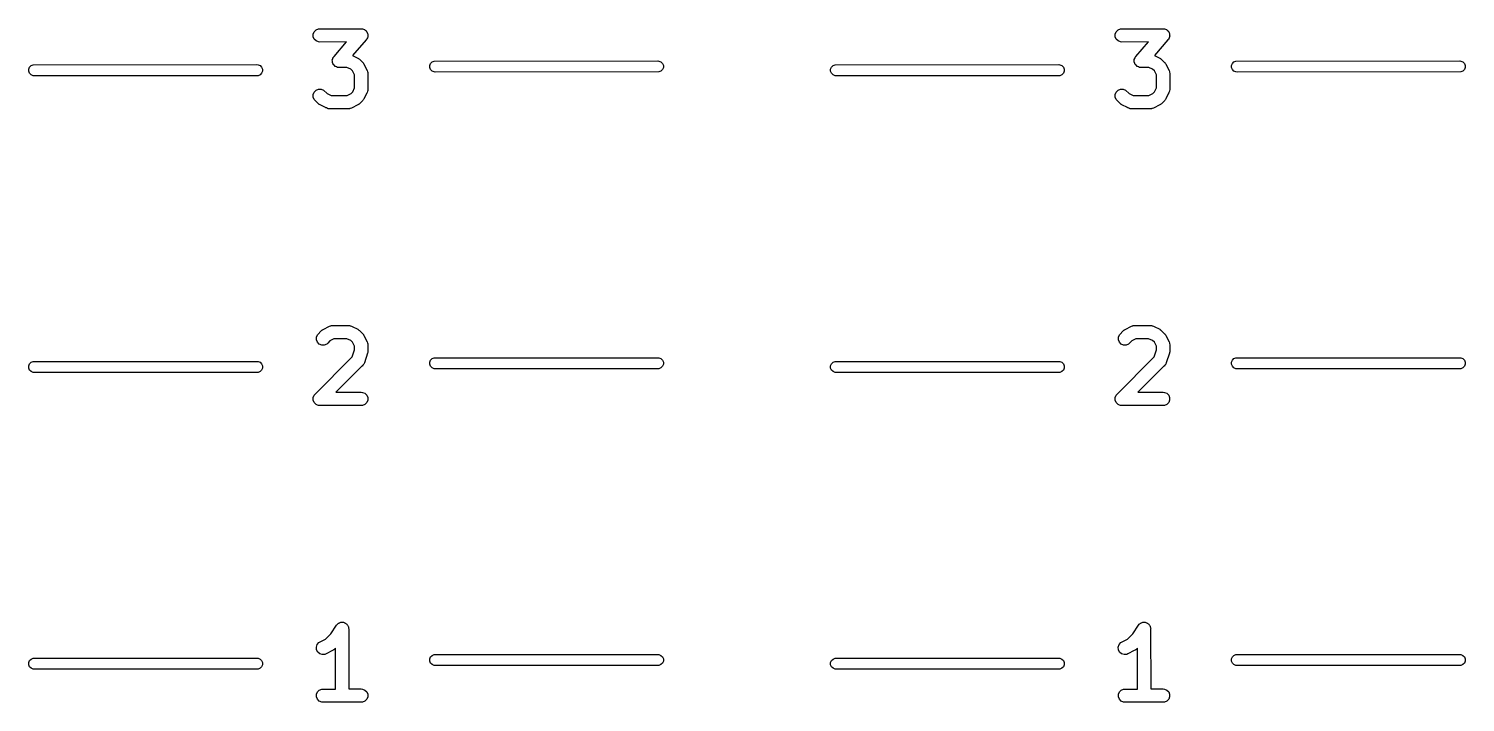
# Model space of a CAD drawing. Extents: x 79 to 214, y -137 to -46.
# Drawn here: x 112.38 to 144.62, y -125.95 to -110.82 of the extents above; entities that cross this region are included whole.
import ezdxf

# ---------------------------------------------------------------- set-up
doc = ezdxf.new("R2010")
doc.units = 0
doc.layers.add('BLACK', color=7, linetype='CONTINUOUS')

msp = doc.modelspace()

# ---------------------------------------------------------------- linework, layer by layer
at = {"layer": 'BLACK', "linetype": 'CONTINUOUS'}
for p, q in [((118.764535, -110.938226), (118.786933, -110.884154)), ((118.786933, -110.884154), (118.828317, -110.84277)), ((118.828317, -110.84277), (118.882389, -110.820372)), ((118.882389, -110.820372), (119.840225, -110.81749)), ((119.840225, -110.81749), (119.855702, -110.819014)), ((119.855702, -110.819014), (119.859637, -110.818752)), ((119.859637, -110.818752), (119.862347, -110.819668)), ((119.862347, -110.819668), (119.869489, -110.820372)), ((119.869489, -110.820372), (119.892003, -110.829698)), ((119.892003, -110.829698), (119.915079, -110.837502)), ((119.915079, -110.837502), (119.918886, -110.840833)), ((119.918886, -110.840833), (119.923561, -110.84277)), ((119.923561, -110.84277), (119.94079, -110.859999)), ((119.94079, -110.859999), (119.959126, -110.876043)), ((119.959126, -110.876043), (119.961368, -110.880577)), ((119.961368, -110.880577), (119.964945, -110.884154)), ((119.964945, -110.884154), (119.974271, -110.90667)), ((119.974271, -110.90667), (119.98507, -110.928506)), ((136.764535, -110.938226), (136.786933, -110.884154)), ((136.786933, -110.884154), (136.828317, -110.84277)), ((136.828317, -110.84277), (136.882389, -110.820372)), ((136.882389, -110.820372), (137.840225, -110.81749)), ((137.840225, -110.81749), (137.855702, -110.819014)), ((137.855702, -110.819014), (137.859637, -110.818752)), ((137.859637, -110.818752), (137.862347, -110.819668)), ((137.862347, -110.819668), (137.869489, -110.820372)), ((137.869489, -110.820372), (137.892003, -110.829698)), ((137.892003, -110.829698), (137.915079, -110.837502)), ((137.915079, -110.837502), (137.918886, -110.840833)), ((137.918886, -110.840833), (137.923561, -110.84277)), ((137.923561, -110.84277), (137.94079, -110.859999)), ((137.94079, -110.859999), (137.959126, -110.876043)), ((137.959126, -110.876043), (137.961368, -110.880577)), ((137.961368, -110.880577), (137.964945, -110.884154)), ((137.964945, -110.884154), (137.974271, -110.90667)), ((137.974271, -110.90667), (137.98507, -110.928506)), ((118.764535, -110.996754), (118.764535, -110.938226)), ((118.786933, -111.050826), (118.764535, -110.996754)), ((118.828317, -111.09221), (118.786933, -111.050826)), ((118.882389, -111.114608), (118.828317, -111.09221)), ((118.911653, -111.11749), (118.882389, -111.114608)), ((119.512831, -111.115681), (118.911653, -111.11749)), ((119.231476, -111.439611), (119.512831, -111.115681)), ((119.94898, -111.06679), (119.643806, -111.418144)), ((119.964945, -111.050826), (119.94898, -111.06679)), ((119.966858, -111.046207), (119.964945, -111.050826)), ((119.970213, -111.042345), (119.966858, -111.046207)), ((119.978018, -111.019265), (119.970213, -111.042345)), ((119.987343, -110.996754), (119.978018, -111.019265)), ((119.98507, -110.928506), (119.985406, -110.93355)), ((119.985406, -110.93355), (119.987343, -110.938226)), ((119.987343, -110.938226), (119.987343, -110.962601)), ((119.987343, -110.962601), (119.988963, -110.986902)), ((119.988963, -110.986902), (119.987343, -110.991692)), ((119.987343, -110.991692), (119.987343, -110.996754)), ((136.764535, -110.996754), (136.764535, -110.938226)), ((136.786933, -111.050826), (136.764535, -110.996754)), ((136.828317, -111.09221), (136.786933, -111.050826)), ((136.882389, -111.114608), (136.828317, -111.09221)), ((136.911653, -111.11749), (136.882389, -111.114608)), ((137.512831, -111.115681), (136.911653, -111.11749)), ((137.231476, -111.439611), (137.512831, -111.115681)), ((137.94898, -111.06679), (137.643806, -111.418144)), ((137.964945, -111.050826), (137.94898, -111.06679)), ((137.966858, -111.046207), (137.964945, -111.050826)), ((137.970213, -111.042345), (137.966858, -111.046207)), ((137.978018, -111.019265), (137.970213, -111.042345)), ((137.987343, -110.996754), (137.978018, -111.019265)), ((137.98507, -110.928506), (137.985406, -110.93355)), ((137.985406, -110.93355), (137.987343, -110.938226)), ((137.987343, -110.938226), (137.987343, -110.962601)), ((137.987343, -110.962601), (137.988963, -110.986902)), ((137.988963, -110.986902), (137.987343, -110.991692)), ((137.987343, -110.991692), (137.987343, -110.996754)), ((119.191486, -111.519507), (119.193107, -111.514714)), ((119.193107, -111.543816), (119.191486, -111.519507)), ((119.193107, -111.509655), (119.20243, -111.487146)), ((119.193107, -111.514714), (119.193107, -111.509655)), ((119.193107, -111.568183), (119.193107, -111.543816)), ((119.195043, -111.572858), (119.193107, -111.568183)), ((119.20243, -111.487146), (119.210237, -111.464065)), ((119.210237, -111.464065), (119.213591, -111.460203)), ((119.213591, -111.460203), (119.215505, -111.455583)), ((119.215505, -111.455583), (119.231476, -111.439611)), ((119.643806, -111.418144), (119.76445, -111.476183)), ((119.76445, -111.476183), (119.777044, -111.484111)), ((119.777044, -111.484111), (119.780704, -111.485627)), ((119.780704, -111.485627), (119.783111, -111.48793)), ((119.783111, -111.48793), (119.789335, -111.491848)), ((119.789335, -111.491848), (119.79971, -111.503811)), ((119.79971, -111.503811), (119.874863, -111.575711)), ((121.396066, -111.597216), (121.430554, -111.562728)), ((121.430554, -111.562728), (121.475614, -111.544064)), ((121.475614, -111.544064), (126.5, -111.541662)), ((126.5, -111.541662), (126.524386, -111.544064)), ((126.524386, -111.544064), (126.569446, -111.562728)), ((126.569446, -111.562728), (126.603934, -111.597216)), ((137.191486, -111.519507), (137.193107, -111.514714)), ((137.193107, -111.543816), (137.191486, -111.519507)), ((137.193107, -111.509655), (137.20243, -111.487146)), ((137.193107, -111.514714), (137.193107, -111.509655)), ((137.193107, -111.568183), (137.193107, -111.543816)), ((137.195043, -111.572858), (137.193107, -111.568183)), ((137.20243, -111.487146), (137.210237, -111.464065)), ((137.210237, -111.464065), (137.213591, -111.460203)), ((137.213591, -111.460203), (137.215505, -111.455583)), ((137.215505, -111.455583), (137.231476, -111.439611)), ((137.643806, -111.418144), (137.76445, -111.476183)), ((137.76445, -111.476183), (137.777044, -111.484111)), ((137.777044, -111.484111), (137.780704, -111.485627)), ((137.780704, -111.485627), (137.783111, -111.48793)), ((137.783111, -111.48793), (137.789335, -111.491848)), ((137.789335, -111.491848), (137.79971, -111.503811)), ((137.79971, -111.503811), (137.874863, -111.575711)), ((139.396066, -111.597216), (139.430554, -111.562728)), ((139.430554, -111.562728), (139.475614, -111.544064)), ((139.475614, -111.544064), (144.5, -111.541662)), ((144.5, -111.541662), (144.524386, -111.544064)), ((144.524386, -111.544064), (144.569446, -111.562728)), ((144.569446, -111.562728), (144.603934, -111.597216)), ((112.377402, -111.725612), (112.396066, -111.680552)), ((112.377402, -111.774384), (112.377402, -111.725612)), ((112.396066, -111.819444), (112.377402, -111.774384)), ((112.396066, -111.680552), (112.430554, -111.646064)), ((112.430554, -111.853932), (112.396066, -111.819444)), ((112.430554, -111.646064), (112.475614, -111.6274)), ((112.475614, -111.872596), (112.430554, -111.853932)), ((112.475614, -111.6274), (117.5, -111.624998)), ((112.5, -111.874998), (112.475614, -111.872596)), ((117.524386, -111.872596), (112.5, -111.874998)), ((117.5, -111.624998), (117.524386, -111.6274)), ((117.524386, -111.6274), (117.569446, -111.646064)), ((117.569446, -111.853932), (117.524386, -111.872596)), ((117.569446, -111.646064), (117.603934, -111.680552)), ((117.603934, -111.819444), (117.569446, -111.853932)), ((117.603934, -111.680552), (117.622598, -111.725612)), ((117.622598, -111.774384), (117.603934, -111.819444)), ((117.622598, -111.725612), (117.622598, -111.774384)), ((119.19538, -111.577903), (119.195043, -111.572858)), ((119.206178, -111.599738), (119.19538, -111.577903)), ((119.215505, -111.622255), (119.206178, -111.599738)), ((119.219081, -111.625831), (119.215505, -111.622255)), ((119.221324, -111.630366), (119.219081, -111.625831)), ((119.239659, -111.646409), (119.221324, -111.630366)), ((119.256889, -111.663639), (119.239659, -111.646409)), ((119.261563, -111.665575), (119.256889, -111.663639)), ((119.265371, -111.668907), (119.261563, -111.665575)), ((119.288452, -111.676713), (119.265371, -111.668907)), ((119.310961, -111.686037), (119.288452, -111.676713)), ((119.318098, -111.686739), (119.310961, -111.686037)), ((119.320813, -111.687658), (119.318098, -111.686739)), ((119.324752, -111.687395), (119.320813, -111.687658)), ((119.340225, -111.688919), (119.324752, -111.687395)), ((119.516022, -111.686838), (119.340225, -111.688919)), ((119.605264, -111.729771), (119.516022, -111.686838)), ((119.643927, -111.76676), (119.605264, -111.729771)), ((119.690461, -111.856386), (119.643927, -111.76676)), ((119.692597, -112.14268), (119.690461, -111.856386)), ((119.874863, -111.575711), (119.884301, -111.587211)), ((119.884301, -111.587211), (119.887295, -111.589808)), ((119.887295, -111.589808), (119.888781, -111.59267)), ((119.888781, -111.59267), (119.893517, -111.598441)), ((119.893517, -111.598441), (119.900378, -111.615006)), ((119.900378, -111.615006), (119.974389, -111.75755)), ((119.974389, -111.75755), (119.984898, -111.785014)), ((119.984898, -111.785014), (119.985279, -111.790388)), ((119.985279, -111.790388), (119.987343, -111.795369)), ((119.987343, -111.795369), (119.987543, -111.822236)), ((119.987543, -111.822236), (119.989047, -111.843394)), ((119.989047, -111.843394), (119.98773, -111.847343)), ((119.98773, -111.847343), (119.990225, -112.181776)), ((121.377402, -111.642276), (121.396066, -111.597216)), ((121.377402, -111.691048), (121.377402, -111.642276)), ((121.396066, -111.736108), (121.377402, -111.691048)), ((121.430554, -111.770596), (121.396066, -111.736108)), ((121.475614, -111.78926), (121.430554, -111.770596)), ((121.5, -111.791662), (121.475614, -111.78926)), ((126.524386, -111.78926), (121.5, -111.791662)), ((126.569446, -111.770596), (126.524386, -111.78926)), ((126.603934, -111.736108), (126.569446, -111.770596)), ((126.603934, -111.597216), (126.622598, -111.642276)), ((126.622598, -111.691048), (126.603934, -111.736108)), ((126.622598, -111.642276), (126.622598, -111.691048)), ((130.377402, -111.725612), (130.396066, -111.680552)), ((130.377402, -111.774384), (130.377402, -111.725612)), ((130.396066, -111.819444), (130.377402, -111.774384)), ((130.396066, -111.680552), (130.430554, -111.646064)), ((130.430554, -111.853932), (130.396066, -111.819444)), ((130.430554, -111.646064), (130.475614, -111.6274)), ((130.475614, -111.872596), (130.430554, -111.853932)), ((130.475614, -111.6274), (135.5, -111.624998)), ((130.5, -111.874998), (130.475614, -111.872596)), ((135.524386, -111.872596), (130.5, -111.874998)), ((135.5, -111.624998), (135.524386, -111.6274)), ((135.524386, -111.6274), (135.569446, -111.646064)), ((135.569446, -111.853932), (135.524386, -111.872596)), ((135.569446, -111.646064), (135.603934, -111.680552)), ((135.603934, -111.819444), (135.569446, -111.853932)), ((135.603934, -111.680552), (135.622598, -111.725612)), ((135.622598, -111.774384), (135.603934, -111.819444)), ((135.622598, -111.725612), (135.622598, -111.774384)), ((137.19538, -111.577903), (137.195043, -111.572858)), ((137.206178, -111.599738), (137.19538, -111.577903)), ((137.215505, -111.622255), (137.206178, -111.599738)), ((137.219081, -111.625831), (137.215505, -111.622255)), ((137.221324, -111.630366), (137.219081, -111.625831)), ((137.239659, -111.646409), (137.221324, -111.630366)), ((137.256889, -111.663639), (137.239659, -111.646409)), ((137.261563, -111.665575), (137.256889, -111.663639)), ((137.265371, -111.668907), (137.261563, -111.665575)), ((137.288452, -111.676713), (137.265371, -111.668907)), ((137.310961, -111.686037), (137.288452, -111.676713)), ((137.318098, -111.686739), (137.310961, -111.686037)), ((137.320813, -111.687658), (137.318098, -111.686739)), ((137.324752, -111.687395), (137.320813, -111.687658)), ((137.340225, -111.688919), (137.324752, -111.687395)), ((137.516022, -111.686838), (137.340225, -111.688919)), ((137.605264, -111.729771), (137.516022, -111.686838)), ((137.643927, -111.76676), (137.605264, -111.729771)), ((137.690461, -111.856386), (137.643927, -111.76676)), ((137.692597, -112.14268), (137.690461, -111.856386)), ((137.874863, -111.575711), (137.884301, -111.587211)), ((137.884301, -111.587211), (137.887295, -111.589808)), ((137.887295, -111.589808), (137.888781, -111.59267)), ((137.888781, -111.59267), (137.893517, -111.598441)), ((137.893517, -111.598441), (137.900378, -111.615006)), ((137.900378, -111.615006), (137.974389, -111.75755)), ((137.974389, -111.75755), (137.984898, -111.785014)), ((137.984898, -111.785014), (137.985279, -111.790388)), ((137.985279, -111.790388), (137.987343, -111.795369)), ((137.987343, -111.795369), (137.987543, -111.822236)), ((137.987543, -111.822236), (137.989047, -111.843394)), ((137.989047, -111.843394), (137.98773, -111.847343)), ((137.98773, -111.847343), (137.990225, -112.181776)), ((139.377402, -111.642276), (139.396066, -111.597216)), ((139.377402, -111.691048), (139.377402, -111.642276)), ((139.396066, -111.736108), (139.377402, -111.691048)), ((139.430554, -111.770596), (139.396066, -111.736108)), ((139.475614, -111.78926), (139.430554, -111.770596)), ((139.5, -111.791662), (139.475614, -111.78926)), ((144.524386, -111.78926), (139.5, -111.791662)), ((144.569446, -111.770596), (144.524386, -111.78926)), ((144.603934, -111.736108), (144.569446, -111.770596)), ((144.603934, -111.597216), (144.622598, -111.642276)), ((144.622598, -111.691048), (144.603934, -111.736108)), ((144.622598, -111.642276), (144.622598, -111.691048)), ((118.786932, -112.241298), (118.828318, -112.199912)), ((118.828318, -112.199912), (118.88239, -112.177515)), ((118.88239, -112.177515), (118.940916, -112.177515)), ((118.940916, -112.177515), (118.994988, -112.199912)), ((118.994988, -112.199912), (119.075185, -112.276637)), ((119.649372, -112.232529), (119.692597, -112.14268)), ((119.987343, -112.21104), (119.985279, -112.21602)), ((119.990225, -112.181776), (119.987343, -112.21104)), ((136.786932, -112.241298), (136.828318, -112.199912)), ((136.828318, -112.199912), (136.88239, -112.177515)), ((136.88239, -112.177515), (136.940916, -112.177515)), ((136.940916, -112.177515), (136.994988, -112.199912)), ((136.994988, -112.199912), (137.075185, -112.276637)), ((137.649372, -112.232529), (137.692597, -112.14268)), ((137.987343, -112.21104), (137.985279, -112.21602)), ((137.990225, -112.181776), (137.987343, -112.21104)), ((118.764535, -112.29537), (118.786932, -112.241298)), ((118.764535, -112.353896), (118.764535, -112.29537)), ((118.786932, -112.407968), (118.764535, -112.353896)), ((118.805587, -112.430699), (118.786932, -112.407968)), ((118.880742, -112.5026), (118.805587, -112.430699)), ((118.891115, -112.514561), (118.880742, -112.5026)), ((118.897338, -112.518478), (118.891115, -112.514561)), ((118.899747, -112.520783), (118.897338, -112.518478)), ((118.903408, -112.522299), (118.899747, -112.520783)), ((118.916, -112.530226), (118.903408, -112.522299)), ((119.040525, -112.590132), (118.916, -112.530226)), ((119.075185, -112.276637), (119.165197, -112.31994)), ((119.165197, -112.31994), (119.522828, -112.317689)), ((119.522828, -112.317689), (119.612383, -112.271192)), ((119.612383, -112.271192), (119.649372, -112.232529)), ((119.764131, -112.527646), (119.621591, -112.601654)), ((119.780704, -112.520782), (119.764131, -112.527646)), ((119.786474, -112.516046), (119.780704, -112.520782)), ((119.789335, -112.514561), (119.786474, -112.516046)), ((119.791929, -112.511569), (119.789335, -112.514561)), ((119.803435, -112.502127), (119.791929, -112.511569)), ((119.87533, -112.426977), (119.803435, -112.502127)), ((119.887295, -112.416601), (119.87533, -112.426977)), ((119.891213, -112.410375), (119.887295, -112.416601)), ((119.893517, -112.407968), (119.891213, -112.410375)), ((119.895032, -112.404308), (119.893517, -112.407968)), ((119.90296, -112.391715), (119.895032, -112.404308)), ((119.962866, -112.26719), (119.90296, -112.391715)), ((119.964945, -112.265112), (119.962866, -112.26719)), ((119.971626, -112.24898), (119.964945, -112.265112)), ((119.984898, -112.221395), (119.971626, -112.24898)), ((119.985279, -112.21602), (119.984898, -112.221395)), ((136.764535, -112.29537), (136.786932, -112.241298)), ((136.764535, -112.353896), (136.764535, -112.29537)), ((136.786932, -112.407968), (136.764535, -112.353896)), ((136.805587, -112.430699), (136.786932, -112.407968)), ((136.880742, -112.5026), (136.805587, -112.430699)), ((136.891115, -112.514561), (136.880742, -112.5026)), ((136.897338, -112.518478), (136.891115, -112.514561)), ((136.899747, -112.520783), (136.897338, -112.518478)), ((136.903408, -112.522299), (136.899747, -112.520783)), ((136.916, -112.530226), (136.903408, -112.522299)), ((137.040525, -112.590132), (136.916, -112.530226)), ((137.075185, -112.276637), (137.165197, -112.31994)), ((137.165197, -112.31994), (137.522828, -112.317689)), ((137.522828, -112.317689), (137.612383, -112.271192)), ((137.612383, -112.271192), (137.649372, -112.232529)), ((137.764131, -112.527646), (137.621591, -112.601654)), ((137.780704, -112.520782), (137.764131, -112.527646)), ((137.786474, -112.516046), (137.780704, -112.520782)), ((137.789335, -112.514561), (137.786474, -112.516046)), ((137.791929, -112.511569), (137.789335, -112.514561)), ((137.803435, -112.502127), (137.791929, -112.511569)), ((137.87533, -112.426977), (137.803435, -112.502127)), ((137.887295, -112.416601), (137.87533, -112.426977)), ((137.891213, -112.410375), (137.887295, -112.416601)), ((137.893517, -112.407968), (137.891213, -112.410375)), ((137.895032, -112.404308), (137.893517, -112.407968)), ((137.90296, -112.391715), (137.895032, -112.404308)), ((137.962866, -112.26719), (137.90296, -112.391715)), ((137.964945, -112.265112), (137.962866, -112.26719)), ((137.971626, -112.24898), (137.964945, -112.265112)), ((137.984898, -112.221395), (137.971626, -112.24898)), ((137.985279, -112.21602), (137.984898, -112.221395)), ((119.042603, -112.59221), (119.040525, -112.590132)), ((119.058725, -112.598888), (119.042603, -112.59221)), ((119.086321, -112.612164), (119.058725, -112.598888)), ((119.091696, -112.612545), (119.086321, -112.612164)), ((119.096675, -112.614608), (119.091696, -112.612545)), ((119.125939, -112.61749), (119.096675, -112.614608)), ((119.53162, -112.614936), (119.125939, -112.61749)), ((119.535748, -112.616312), (119.53162, -112.614936)), ((119.557393, -112.614774), (119.535748, -112.616312)), ((119.583774, -112.614608), (119.557393, -112.614774)), ((119.588752, -112.612545), (119.583774, -112.614608)), ((119.594128, -112.612164), (119.588752, -112.612545)), ((119.621591, -112.601654), (119.594128, -112.612164)), ((137.042603, -112.59221), (137.040525, -112.590132)), ((137.058725, -112.598888), (137.042603, -112.59221)), ((137.086321, -112.612164), (137.058725, -112.598888)), ((137.091696, -112.612545), (137.086321, -112.612164)), ((137.096675, -112.614608), (137.091696, -112.612545)), ((137.125939, -112.61749), (137.096675, -112.614608)), ((137.53162, -112.614936), (137.125939, -112.61749)), ((137.535748, -112.616312), (137.53162, -112.614936)), ((137.557393, -112.614774), (137.535748, -112.616312)), ((137.583774, -112.614608), (137.557393, -112.614774)), ((137.588752, -112.612545), (137.583774, -112.614608)), ((137.594128, -112.612164), (137.588752, -112.612545)), ((137.621591, -112.601654), (137.594128, -112.612164)), ((118.835964, -117.74775), (118.858361, -117.693678)), ((118.858361, -117.693678), (118.948444, -117.599519)), ((118.948444, -117.599519), (118.959946, -117.590078)), ((118.959946, -117.590078), (118.962542, -117.587086)), ((118.962542, -117.587086), (118.965402, -117.5856)), ((118.965402, -117.5856), (118.971174, -117.580864)), ((118.971174, -117.580864), (118.987743, -117.574001)), ((118.987743, -117.574001), (119.130286, -117.499992)), ((119.130286, -117.499992), (119.157749, -117.489482)), ((119.157749, -117.489482), (119.163126, -117.489099)), ((119.163126, -117.489099), (119.168104, -117.487038)), ((119.168104, -117.487038), (119.194966, -117.486837)), ((119.194966, -117.486837), (119.216129, -117.485334)), ((119.216129, -117.485334), (119.220077, -117.48665)), ((119.220077, -117.48665), (119.55451, -117.484156)), ((119.55451, -117.484156), (119.583774, -117.487038)), ((119.583774, -117.487038), (119.588751, -117.489099)), ((119.588751, -117.489099), (119.594129, -117.489482)), ((119.594129, -117.489482), (119.621728, -117.502759)), ((119.621728, -117.502759), (119.637846, -117.509436)), ((119.637846, -117.509436), (119.639922, -117.511512)), ((119.639922, -117.511512), (119.76445, -117.571421)), ((119.76445, -117.571421), (119.777043, -117.579348)), ((119.777043, -117.579348), (119.780703, -117.580864)), ((119.780703, -117.580864), (119.78311, -117.583167)), ((119.78311, -117.583167), (119.789336, -117.587086)), ((119.789336, -117.587086), (119.799712, -117.59905)), ((119.799712, -117.59905), (119.874862, -117.670947)), ((119.874862, -117.670947), (119.884302, -117.682449)), ((119.884302, -117.682449), (119.887295, -117.685045)), ((119.887295, -117.685045), (119.88878, -117.687905)), ((119.88878, -117.687905), (119.893517, -117.693677)), ((119.893517, -117.693677), (119.900378, -117.710244)), ((136.835964, -117.74775), (136.858361, -117.693678)), ((136.858361, -117.693678), (136.948444, -117.599519)), ((136.948444, -117.599519), (136.959946, -117.590078)), ((136.959946, -117.590078), (136.962542, -117.587086)), ((136.962542, -117.587086), (136.965402, -117.5856)), ((136.965402, -117.5856), (136.971174, -117.580864)), ((136.971174, -117.580864), (136.987743, -117.574001)), ((136.987743, -117.574001), (137.130286, -117.499992)), ((137.130286, -117.499992), (137.157749, -117.489482)), ((137.157749, -117.489482), (137.163126, -117.489099)), ((137.163126, -117.489099), (137.168104, -117.487038)), ((137.168104, -117.487038), (137.194966, -117.486837)), ((137.194966, -117.486837), (137.216129, -117.485334)), ((137.216129, -117.485334), (137.220077, -117.48665)), ((137.220077, -117.48665), (137.55451, -117.484156)), ((137.55451, -117.484156), (137.583774, -117.487038)), ((137.583774, -117.487038), (137.588751, -117.489099)), ((137.588751, -117.489099), (137.594129, -117.489482)), ((137.594129, -117.489482), (137.621728, -117.502759)), ((137.621728, -117.502759), (137.637846, -117.509436)), ((137.637846, -117.509436), (137.639922, -117.511512)), ((137.639922, -117.511512), (137.76445, -117.571421)), ((137.76445, -117.571421), (137.777043, -117.579348)), ((137.777043, -117.579348), (137.780703, -117.580864)), ((137.780703, -117.580864), (137.78311, -117.583167)), ((137.78311, -117.583167), (137.789336, -117.587086)), ((137.789336, -117.587086), (137.799712, -117.59905)), ((137.799712, -117.59905), (137.874862, -117.670947)), ((137.874862, -117.670947), (137.884302, -117.682449)), ((137.884302, -117.682449), (137.887295, -117.685045)), ((137.887295, -117.685045), (137.88878, -117.687905)), ((137.88878, -117.687905), (137.893517, -117.693677)), ((137.893517, -117.693677), (137.900378, -117.710244)), ((118.835964, -117.806276), (118.835964, -117.74775)), ((118.858361, -117.860348), (118.835964, -117.806276)), ((118.899747, -117.901734), (118.858361, -117.860348)), ((118.953819, -117.924131), (118.899747, -117.901734)), ((119.012345, -117.924131), (118.953819, -117.924131)), ((119.066417, -117.901734), (119.012345, -117.924131)), ((119.089148, -117.883079), (119.066417, -117.901734)), ((119.139496, -117.830452), (119.089148, -117.883079)), ((119.22912, -117.783919), (119.139496, -117.830452)), ((119.515414, -117.781783), (119.22912, -117.783919)), ((119.605264, -117.825009), (119.515414, -117.781783)), ((119.643928, -117.861999), (119.605264, -117.825009)), ((119.690766, -117.95221), (119.643928, -117.861999)), ((119.692125, -118.033364), (119.690766, -117.95221)), ((119.900378, -117.710244), (119.974389, -117.852787)), ((119.974389, -117.852787), (119.984898, -117.880251)), ((119.984898, -117.880251), (119.985279, -117.885625)), ((119.985279, -117.885625), (119.987343, -117.890606)), ((119.987343, -117.890606), (119.987869, -117.922066)), ((119.987869, -117.922066), (119.989047, -117.938631)), ((119.989047, -117.938631), (119.98819, -117.941201)), ((119.98819, -117.941201), (119.990225, -118.062728)), ((136.835964, -117.806276), (136.835964, -117.74775)), ((136.858361, -117.860348), (136.835964, -117.806276)), ((136.899747, -117.901734), (136.858361, -117.860348)), ((136.953819, -117.924131), (136.899747, -117.901734)), ((137.012345, -117.924131), (136.953819, -117.924131)), ((137.066417, -117.901734), (137.012345, -117.924131)), ((137.089148, -117.883079), (137.066417, -117.901734)), ((137.139496, -117.830452), (137.089148, -117.883079)), ((137.22912, -117.783919), (137.139496, -117.830452)), ((137.515414, -117.781783), (137.22912, -117.783919)), ((137.605264, -117.825009), (137.515414, -117.781783)), ((137.643928, -117.861999), (137.605264, -117.825009)), ((137.690766, -117.95221), (137.643928, -117.861999)), ((137.692125, -118.033364), (137.690766, -117.95221)), ((137.900378, -117.710244), (137.974389, -117.852787)), ((137.974389, -117.852787), (137.984898, -117.880251)), ((137.984898, -117.880251), (137.985279, -117.885625)), ((137.985279, -117.885625), (137.987343, -117.890606)), ((137.987343, -117.890606), (137.987869, -117.922066)), ((137.987869, -117.922066), (137.989047, -117.938631)), ((137.989047, -117.938631), (137.98819, -117.941201)), ((137.98819, -117.941201), (137.990225, -118.062728)), ((112.396066, -118.347218), (112.430554, -118.31273)), ((112.430554, -118.31273), (112.475614, -118.294066)), ((112.475614, -118.294066), (117.5, -118.291664)), ((117.5, -118.291664), (117.524386, -118.294066)), ((117.524386, -118.294066), (117.569446, -118.31273)), ((117.569446, -118.31273), (117.603934, -118.347218)), ((118.786932, -119.050821), (119.64097, -118.192807)), ((119.64097, -118.192807), (119.692125, -118.033364)), ((119.911098, -118.324448), (119.89911, -118.351298)), ((119.979955, -118.109827), (119.911098, -118.324448)), ((119.987343, -118.091992), (119.979955, -118.109827)), ((119.98808, -118.0845), (119.987343, -118.091992)), ((119.989047, -118.081489), (119.98808, -118.0845)), ((119.990225, -118.062728), (119.988766, -118.077539)), ((119.988766, -118.077539), (119.989047, -118.081489)), ((121.377402, -118.308942), (121.396066, -118.263882)), ((121.377402, -118.357714), (121.377402, -118.308942)), ((121.396066, -118.263882), (121.430554, -118.229394)), ((121.430554, -118.229394), (121.475614, -118.21073)), ((121.475614, -118.21073), (126.5, -118.208328)), ((126.5, -118.208328), (126.524386, -118.21073)), ((126.524386, -118.21073), (126.569446, -118.229394)), ((126.569446, -118.229394), (126.603934, -118.263882)), ((126.603934, -118.263882), (126.622598, -118.308942)), ((126.622598, -118.308942), (126.622598, -118.357714)), ((130.396066, -118.347218), (130.430554, -118.31273)), ((130.430554, -118.31273), (130.475614, -118.294066)), ((130.475614, -118.294066), (135.5, -118.291664)), ((135.5, -118.291664), (135.524386, -118.294066)), ((135.524386, -118.294066), (135.569446, -118.31273)), ((135.569446, -118.31273), (135.603934, -118.347218)), ((136.786932, -119.050821), (137.64097, -118.192807)), ((137.64097, -118.192807), (137.692125, -118.033364)), ((137.911098, -118.324448), (137.89911, -118.351298)), ((137.979955, -118.109827), (137.911098, -118.324448)), ((137.987343, -118.091992), (137.979955, -118.109827)), ((137.98808, -118.0845), (137.987343, -118.091992)), ((137.989047, -118.081489), (137.98808, -118.0845)), ((137.990225, -118.062728), (137.988766, -118.077539)), ((137.988766, -118.077539), (137.989047, -118.081489)), ((139.377402, -118.308942), (139.396066, -118.263882)), ((139.377402, -118.357714), (139.377402, -118.308942)), ((139.396066, -118.263882), (139.430554, -118.229394)), ((139.430554, -118.229394), (139.475614, -118.21073)), ((139.475614, -118.21073), (144.5, -118.208328)), ((144.5, -118.208328), (144.524386, -118.21073)), ((144.524386, -118.21073), (144.569446, -118.229394)), ((144.569446, -118.229394), (144.603934, -118.263882)), ((144.603934, -118.263882), (144.622598, -118.308942)), ((144.622598, -118.308942), (144.622598, -118.357714)), ((112.377402, -118.392278), (112.396066, -118.347218)), ((112.377402, -118.44105), (112.377402, -118.392278)), ((112.396066, -118.48611), (112.377402, -118.44105)), ((112.430554, -118.520598), (112.396066, -118.48611)), ((112.475614, -118.539262), (112.430554, -118.520598)), ((112.5, -118.541664), (112.475614, -118.539262)), ((117.524386, -118.539262), (112.5, -118.541664)), ((117.569446, -118.520598), (117.524386, -118.539262)), ((117.603934, -118.48611), (117.569446, -118.520598)), ((117.603934, -118.347218), (117.622598, -118.392278)), ((117.622598, -118.44105), (117.603934, -118.48611)), ((117.622598, -118.392278), (117.622598, -118.44105)), ((119.85629, -118.397748), (119.270893, -118.985869)), ((119.860762, -118.395513), (119.85629, -118.397748)), ((119.875974, -118.377973), (119.860762, -118.395513)), ((119.893517, -118.360349), (119.875974, -118.377973)), ((119.89558, -118.355367), (119.893517, -118.360349)), ((119.89911, -118.351298), (119.89558, -118.355367)), ((121.396066, -118.402774), (121.377402, -118.357714)), ((121.430554, -118.437262), (121.396066, -118.402774)), ((121.475614, -118.455926), (121.430554, -118.437262)), ((121.5, -118.458328), (121.475614, -118.455926)), ((126.524386, -118.455926), (121.5, -118.458328)), ((126.569446, -118.437262), (126.524386, -118.455926)), ((126.603934, -118.402774), (126.569446, -118.437262)), ((126.622598, -118.357714), (126.603934, -118.402774)), ((130.377402, -118.392278), (130.396066, -118.347218)), ((130.377402, -118.44105), (130.377402, -118.392278)), ((130.396066, -118.48611), (130.377402, -118.44105)), ((130.430554, -118.520598), (130.396066, -118.48611)), ((130.475614, -118.539262), (130.430554, -118.520598)), ((130.5, -118.541664), (130.475614, -118.539262)), ((135.524386, -118.539262), (130.5, -118.541664)), ((135.569446, -118.520598), (135.524386, -118.539262)), ((135.603934, -118.48611), (135.569446, -118.520598)), ((135.603934, -118.347218), (135.622598, -118.392278)), ((135.622598, -118.44105), (135.603934, -118.48611)), ((135.622598, -118.392278), (135.622598, -118.44105)), ((137.85629, -118.397748), (137.270893, -118.985869)), ((137.860762, -118.395513), (137.85629, -118.397748)), ((137.875974, -118.377973), (137.860762, -118.395513)), ((137.893517, -118.360349), (137.875974, -118.377973)), ((137.89558, -118.355367), (137.893517, -118.360349)), ((137.89911, -118.351298), (137.89558, -118.355367)), ((139.396066, -118.402774), (139.377402, -118.357714)), ((139.430554, -118.437262), (139.396066, -118.402774)), ((139.475614, -118.455926), (139.430554, -118.437262)), ((139.5, -118.458328), (139.475614, -118.455926)), ((144.524386, -118.455926), (139.5, -118.458328)), ((144.569446, -118.437262), (144.524386, -118.455926)), ((144.603934, -118.402774), (144.569446, -118.437262)), ((144.622598, -118.357714), (144.603934, -118.402774)), ((119.270893, -118.985869), (119.840225, -118.984156)), ((119.840225, -118.984156), (119.869489, -118.987038)), ((137.270893, -118.985869), (137.840225, -118.984156)), ((137.840225, -118.984156), (137.869489, -118.987038)), ((118.764535, -119.104893), (118.786932, -119.050821)), ((118.764535, -119.163419), (118.764535, -119.104893)), ((118.786932, -119.217491), (118.764535, -119.163419)), ((118.828318, -119.258877), (118.786932, -119.217491)), ((118.859992, -119.271996), (118.828318, -119.258877)), ((118.882389, -119.281274), (118.859992, -119.271996)), ((118.911653, -119.284156), (118.882389, -119.281274)), ((119.869489, -119.281274), (118.911653, -119.284156)), ((119.869489, -118.987038), (119.923561, -119.009436)), ((119.923561, -119.258876), (119.869489, -119.281274)), ((119.923561, -119.009436), (119.964945, -119.05082)), ((119.964945, -119.217492), (119.923561, -119.258876)), ((119.964945, -119.05082), (119.987343, -119.104892)), ((119.987343, -119.16342), (119.964945, -119.217492)), ((119.987343, -119.104892), (119.987343, -119.16342)), ((136.764535, -119.104893), (136.786932, -119.050821)), ((136.764535, -119.163419), (136.764535, -119.104893)), ((136.786932, -119.217491), (136.764535, -119.163419)), ((136.828318, -119.258877), (136.786932, -119.217491)), ((136.859992, -119.271996), (136.828318, -119.258877)), ((136.882389, -119.281274), (136.859992, -119.271996)), ((136.911653, -119.284156), (136.882389, -119.281274)), ((137.869489, -119.281274), (136.911653, -119.284156)), ((137.869489, -118.987038), (137.923561, -119.009436)), ((137.923561, -119.258876), (137.869489, -119.281274)), ((137.923561, -119.009436), (137.964945, -119.05082)), ((137.964945, -119.217492), (137.923561, -119.258876)), ((137.964945, -119.05082), (137.987343, -119.104892)), ((137.987343, -119.16342), (137.964945, -119.217492)), ((137.987343, -119.104892), (137.987343, -119.16342)), ((119.042525, -124.532286), (119.160494, -124.411339)), ((119.160494, -124.411339), (119.286846, -124.217623)), ((119.286846, -124.217623), (119.286912, -124.217542)), ((119.286912, -124.217542), (119.286933, -124.217492)), ((119.286933, -124.217492), (119.287044, -124.21738)), ((119.287044, -124.21738), (119.305476, -124.194872)), ((119.305476, -124.194872), (119.317818, -124.186606)), ((119.317818, -124.186606), (119.328317, -124.176108)), ((119.328317, -124.176108), (119.341893, -124.170484)), ((119.341893, -124.170484), (119.354106, -124.162306)), ((119.354106, -124.162306), (119.368667, -124.159393)), ((119.368667, -124.159393), (119.382389, -124.15371)), ((119.382389, -124.15371), (119.397086, -124.15371)), ((119.397086, -124.15371), (119.411496, -124.150828)), ((119.411496, -124.150828), (119.426066, -124.15371)), ((119.426066, -124.15371), (119.440917, -124.15371)), ((119.440917, -124.15371), (119.454491, -124.159332)), ((119.454491, -124.159332), (119.46891, -124.162185)), ((119.46891, -124.162185), (119.48127, -124.170425)), ((119.48127, -124.170425), (119.494989, -124.176108)), ((119.494989, -124.176108), (119.505378, -124.186497)), ((119.505378, -124.186497), (119.517609, -124.194651)), ((119.517609, -124.194651), (119.525874, -124.206993)), ((119.525874, -124.206993), (119.536373, -124.217492)), ((119.536373, -124.217492), (119.541996, -124.231068)), ((119.541996, -124.231068), (119.550175, -124.243281)), ((119.550175, -124.243281), (119.553087, -124.257843)), ((119.553087, -124.257843), (119.558771, -124.271564)), ((119.558771, -124.271564), (119.558798, -124.2864)), ((119.558798, -124.2864), (119.561653, -124.30067)), ((119.561653, -124.30067), (119.558852, -124.314827)), ((119.558852, -124.314827), (119.561372, -125.651734)), ((137.042525, -124.532286), (137.160494, -124.411339)), ((137.160494, -124.411339), (137.286846, -124.217623)), ((137.286846, -124.217623), (137.286912, -124.217542)), ((137.286912, -124.217542), (137.286933, -124.217492)), ((137.286933, -124.217492), (137.287044, -124.21738)), ((137.287044, -124.21738), (137.305476, -124.194872)), ((137.305476, -124.194872), (137.317818, -124.186606)), ((137.317818, -124.186606), (137.328317, -124.176108)), ((137.328317, -124.176108), (137.341893, -124.170484)), ((137.341893, -124.170484), (137.354106, -124.162306)), ((137.354106, -124.162306), (137.368667, -124.159393)), ((137.368667, -124.159393), (137.382389, -124.15371)), ((137.382389, -124.15371), (137.397086, -124.15371)), ((137.397086, -124.15371), (137.411496, -124.150828)), ((137.411496, -124.150828), (137.426066, -124.15371)), ((137.426066, -124.15371), (137.440917, -124.15371)), ((137.440917, -124.15371), (137.454491, -124.159332)), ((137.454491, -124.159332), (137.46891, -124.162185)), ((137.46891, -124.162185), (137.48127, -124.170425)), ((137.48127, -124.170425), (137.494989, -124.176108)), ((137.494989, -124.176108), (137.505378, -124.186497)), ((137.505378, -124.186497), (137.517609, -124.194651)), ((137.517609, -124.194651), (137.525874, -124.206993)), ((137.525874, -124.206993), (137.536373, -124.217492)), ((137.536373, -124.217492), (137.541996, -124.231068)), ((137.541996, -124.231068), (137.550175, -124.243281)), ((137.550175, -124.243281), (137.553087, -124.257843)), ((137.553087, -124.257843), (137.558771, -124.271564)), ((137.558771, -124.271564), (137.558798, -124.2864)), ((137.558798, -124.2864), (137.561653, -124.30067)), ((137.561653, -124.30067), (137.558852, -124.314827)), ((137.558852, -124.314827), (137.561372, -125.651734)), ((118.83426, -124.710639), (118.852767, -124.655116)), ((118.838409, -124.769019), (118.83426, -124.710639)), ((118.864583, -124.821368), (118.838409, -124.769019)), ((118.852767, -124.655116), (118.891114, -124.610901)), ((118.891114, -124.610901), (119.042525, -124.532286)), ((119.209274, -124.782692), (119.192706, -124.789554)), ((119.215044, -124.777956), (119.209274, -124.782692)), ((119.217907, -124.77647), (119.215044, -124.777956)), ((119.220503, -124.773476), (119.217907, -124.77647)), ((119.232005, -124.764037), (119.220503, -124.773476)), ((119.262467, -124.732806), (119.232005, -124.764037)), ((119.2642, -125.6527), (119.262467, -124.732806)), ((136.83426, -124.710639), (136.852767, -124.655116)), ((136.838409, -124.769019), (136.83426, -124.710639)), ((136.864583, -124.821368), (136.838409, -124.769019)), ((136.852767, -124.655116), (136.891114, -124.610901)), ((136.891114, -124.610901), (137.042525, -124.532286)), ((137.209274, -124.782692), (137.192706, -124.789554)), ((137.215044, -124.777956), (137.209274, -124.782692)), ((137.217907, -124.77647), (137.215044, -124.777956)), ((137.220503, -124.773476), (137.217907, -124.77647)), ((137.232005, -124.764037), (137.220503, -124.773476)), ((137.262467, -124.732806), (137.232005, -124.764037)), ((137.2642, -125.6527), (137.262467, -124.732806)), ((112.377402, -125.05895), (112.396066, -125.01389)), ((112.377402, -125.107722), (112.377402, -125.05895)), ((112.396066, -125.152782), (112.377402, -125.107722)), ((112.396066, -125.01389), (112.430554, -124.979402)), ((112.430554, -124.979402), (112.475614, -124.960738)), ((112.475614, -124.960738), (117.5, -124.958336)), ((117.5, -124.958336), (117.524386, -124.960738)), ((117.524386, -124.960738), (117.569446, -124.979402)), ((117.569446, -124.979402), (117.603934, -125.01389)), ((117.603934, -125.01389), (117.622598, -125.05895)), ((117.622598, -125.107722), (117.603934, -125.152782)), ((117.622598, -125.05895), (117.622598, -125.107722)), ((118.908798, -124.859715), (118.864583, -124.821368)), ((118.964321, -124.878222), (118.908798, -124.859715)), ((119.022701, -124.874073), (118.964321, -124.878222)), ((119.050164, -124.863564), (119.022701, -124.874073)), ((119.192706, -124.789554), (119.050164, -124.863564)), ((121.377402, -124.975614), (121.396066, -124.930554)), ((121.377402, -125.024386), (121.377402, -124.975614)), ((121.396066, -125.069446), (121.377402, -125.024386)), ((121.396066, -124.930554), (121.430554, -124.896066)), ((121.430554, -125.103934), (121.396066, -125.069446)), ((121.430554, -124.896066), (121.475614, -124.877402)), ((121.475614, -125.122598), (121.430554, -125.103934)), ((121.475614, -124.877402), (126.5, -124.875)), ((126.5, -124.875), (126.524386, -124.877402)), ((126.524386, -124.877402), (126.569446, -124.896066)), ((126.569446, -125.103934), (126.524386, -125.122598)), ((126.569446, -124.896066), (126.603934, -124.930554)), ((126.603934, -125.069446), (126.569446, -125.103934)), ((126.603934, -124.930554), (126.622598, -124.975614)), ((126.622598, -125.024386), (126.603934, -125.069446)), ((126.622598, -124.975614), (126.622598, -125.024386)), ((130.377402, -125.05895), (130.396066, -125.01389)), ((130.377402, -125.107722), (130.377402, -125.05895)), ((130.396066, -125.152782), (130.377402, -125.107722)), ((130.396066, -125.01389), (130.430554, -124.979402)), ((130.430554, -124.979402), (130.475614, -124.960738)), ((130.475614, -124.960738), (135.5, -124.958336)), ((135.5, -124.958336), (135.524386, -124.960738)), ((135.524386, -124.960738), (135.569446, -124.979402)), ((135.569446, -124.979402), (135.603934, -125.01389)), ((135.603934, -125.01389), (135.622598, -125.05895)), ((135.622598, -125.107722), (135.603934, -125.152782)), ((135.622598, -125.05895), (135.622598, -125.107722)), ((136.908798, -124.859715), (136.864583, -124.821368)), ((136.964321, -124.878222), (136.908798, -124.859715)), ((137.022701, -124.874073), (136.964321, -124.878222)), ((137.050164, -124.863564), (137.022701, -124.874073)), ((137.192706, -124.789554), (137.050164, -124.863564)), ((139.377402, -124.975614), (139.396066, -124.930554)), ((139.377402, -125.024386), (139.377402, -124.975614)), ((139.396066, -125.069446), (139.377402, -125.024386)), ((139.396066, -124.930554), (139.430554, -124.896066)), ((139.430554, -125.103934), (139.396066, -125.069446)), ((139.430554, -124.896066), (139.475614, -124.877402)), ((139.475614, -125.122598), (139.430554, -125.103934)), ((139.475614, -124.877402), (144.5, -124.875)), ((144.5, -124.875), (144.524386, -124.877402)), ((144.524386, -124.877402), (144.569446, -124.896066)), ((144.569446, -125.103934), (144.524386, -125.122598)), ((144.569446, -124.896066), (144.603934, -124.930554)), ((144.603934, -125.069446), (144.569446, -125.103934)), ((144.603934, -124.930554), (144.622598, -124.975614)), ((144.622598, -125.024386), (144.603934, -125.069446)), ((144.622598, -124.975614), (144.622598, -125.024386)), ((112.430554, -125.18727), (112.396066, -125.152782)), ((112.475614, -125.205934), (112.430554, -125.18727)), ((112.5, -125.208336), (112.475614, -125.205934)), ((117.524386, -125.205934), (112.5, -125.208336)), ((117.569446, -125.18727), (117.524386, -125.205934)), ((117.603934, -125.152782), (117.569446, -125.18727)), ((121.5, -125.125), (121.475614, -125.122598)), ((126.524386, -125.122598), (121.5, -125.125)), ((130.430554, -125.18727), (130.396066, -125.152782)), ((130.475614, -125.205934), (130.430554, -125.18727)), ((130.5, -125.208336), (130.475614, -125.205934)), ((135.524386, -125.205934), (130.5, -125.208336)), ((135.569446, -125.18727), (135.524386, -125.205934)), ((135.603934, -125.152782), (135.569446, -125.18727)), ((139.5, -125.125), (139.475614, -125.122598)), ((144.524386, -125.122598), (139.5, -125.125)), ((118.835964, -125.771564), (118.858362, -125.717492)), ((118.858362, -125.717492), (118.899746, -125.676108)), ((118.899746, -125.676108), (118.953818, -125.65371)), ((118.953818, -125.65371), (119.2642, -125.6527)), ((119.561372, -125.651734), (119.840225, -125.650828)), ((119.840225, -125.650828), (119.869489, -125.65371)), ((119.869489, -125.65371), (119.923561, -125.676108)), ((119.923561, -125.676108), (119.964945, -125.717492)), ((119.964945, -125.717492), (119.987343, -125.771564)), ((136.835964, -125.771564), (136.858362, -125.717492)), ((136.858362, -125.717492), (136.899746, -125.676108)), ((136.899746, -125.676108), (136.953818, -125.65371)), ((136.953818, -125.65371), (137.2642, -125.6527)), ((137.561372, -125.651734), (137.840225, -125.650828)), ((137.840225, -125.650828), (137.869489, -125.65371)), ((137.869489, -125.65371), (137.923561, -125.676108)), ((137.923561, -125.676108), (137.964945, -125.717492)), ((137.964945, -125.717492), (137.987343, -125.771564)), ((118.835964, -125.830092), (118.835964, -125.771564)), ((118.858362, -125.884164), (118.835964, -125.830092)), ((118.899746, -125.925548), (118.858362, -125.884164)), ((118.953818, -125.947946), (118.899746, -125.925548)), ((118.983082, -125.950828), (118.953818, -125.947946)), ((119.869489, -125.947946), (118.983082, -125.950828)), ((119.923561, -125.925548), (119.869489, -125.947946)), ((119.964945, -125.884164), (119.923561, -125.925548)), ((119.987343, -125.830092), (119.964945, -125.884164)), ((119.987343, -125.771564), (119.987343, -125.830092)), ((136.835964, -125.830092), (136.835964, -125.771564)), ((136.858362, -125.884164), (136.835964, -125.830092)), ((136.899746, -125.925548), (136.858362, -125.884164)), ((136.953818, -125.947946), (136.899746, -125.925548)), ((136.983082, -125.950828), (136.953818, -125.947946)), ((137.869489, -125.947946), (136.983082, -125.950828)), ((137.923561, -125.925548), (137.869489, -125.947946)), ((137.964945, -125.884164), (137.923561, -125.925548)), ((137.987343, -125.830092), (137.964945, -125.884164)), ((137.987343, -125.771564), (137.987343, -125.830092))]:
    msp.add_line(p, q, dxfattribs=at)

doc.saveas('drawing.dxf')
